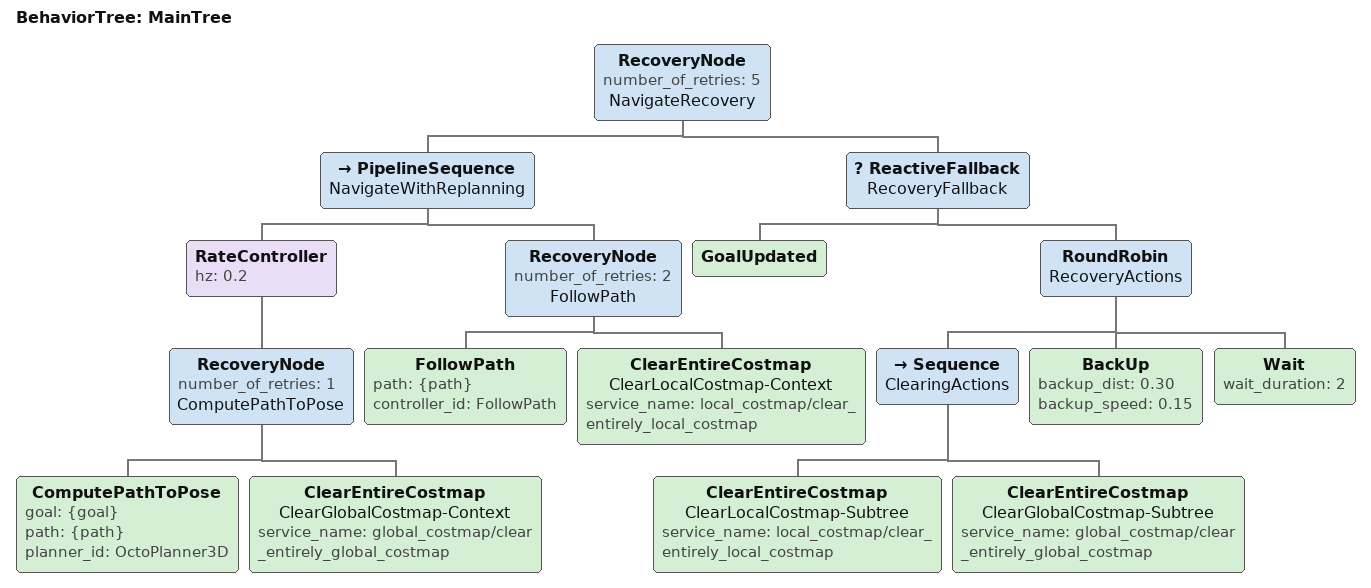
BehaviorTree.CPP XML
<root main_tree_to_execute="MainTree">
  <BehaviorTree ID="MainTree">
    <RecoveryNode number_of_retries="5" name="NavigateRecovery">
      <PipelineSequence name="NavigateWithReplanning">
        <RateController hz="0.2">
          <RecoveryNode number_of_retries="1" name="ComputePathToPose">
            <!-- Current planner: LatticeBased (narrow corridors, footprint-aware) -->
            <!-- Alternative planners (uncomment one, comment out the above):-->
            <ComputePathToPose goal="{goal}" path="{path}" planner_id="OctoPlanner3D"/>
            <ClearEntireCostmap name="ClearGlobalCostmap-Context" service_name="global_costmap/clear_entirely_global_costmap"/>
          </RecoveryNode>
        </RateController>
        <RecoveryNode number_of_retries="2" name="FollowPath">
          <FollowPath path="{path}" controller_id="FollowPath"/>
          <ClearEntireCostmap name="ClearLocalCostmap-Context" service_name="local_costmap/clear_entirely_local_costmap"/>
        </RecoveryNode>
      </PipelineSequence>
      <ReactiveFallback name="RecoveryFallback">
        <GoalUpdated/>
        <RoundRobin name="RecoveryActions">
          <Sequence name="ClearingActions">
            <ClearEntireCostmap name="ClearLocalCostmap-Subtree" service_name="local_costmap/clear_entirely_local_costmap"/>
            <ClearEntireCostmap name="ClearGlobalCostmap-Subtree" service_name="global_costmap/clear_entirely_global_costmap"/>
          </Sequence>
          <BackUp backup_dist="0.30" backup_speed="0.15"/>
          <Wait wait_duration="2"/>
        </RoundRobin>
      </ReactiveFallback>
    </RecoveryNode>
  </BehaviorTree>
</root>
